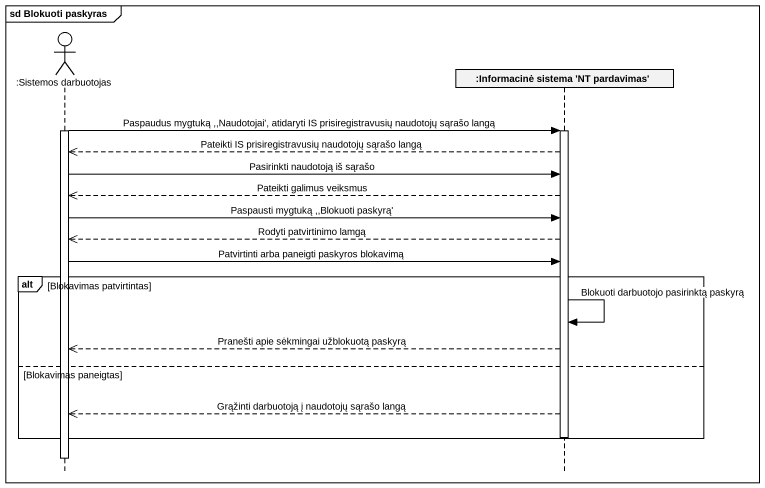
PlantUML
@startuml
mainframe sd Blokuoti paskyras
hide footbox
actor ":Sistemos darbuotojas" as Sistemos_darbuotojas
participant ":Informacinė sistema 'NT pardavimas'" as Informacinė_sistema_NT

activate Sistemos_darbuotojas
Sistemos_darbuotojas -> Informacinė_sistema_NT : Paspaudus mygtuką ,,Naudotojai', atidaryti IS prisiregistravusių naudotojų sąrašo langą
activate Informacinė_sistema_NT
Informacinė_sistema_NT -->> Sistemos_darbuotojas : Pateikti IS prisiregistravusių naudotojų sąrašo langą
Sistemos_darbuotojas -> Informacinė_sistema_NT : Pasirinkti naudotoją iš sąrašo
Informacinė_sistema_NT -->> Sistemos_darbuotojas : Pateikti galimus veiksmus
Sistemos_darbuotojas -> Informacinė_sistema_NT : Paspausti mygtuką ,,Blokuoti paskyrą'
Informacinė_sistema_NT -->> Sistemos_darbuotojas : Rodyti patvirtinimo lamgą
Sistemos_darbuotojas -> Informacinė_sistema_NT : Patvirtinti arba paneigti paskyros blokavimą
alt Blokavimas patvirtintas
  Informacinė_sistema_NT -> Informacinė_sistema_NT : Blokuoti darbuotojo pasirinktą paskyrą
  Informacinė_sistema_NT -->> Sistemos_darbuotojas : Pranešti apie sėkmingai užblokuotą paskyrą
else Blokavimas paneigtas
  Informacinė_sistema_NT -->> Sistemos_darbuotojas : Grąžinti darbuotoją į naudotojų sąrašo langą
  deactivate Informacinė_sistema_NT
end
deactivate Sistemos_darbuotojas
@enduml
